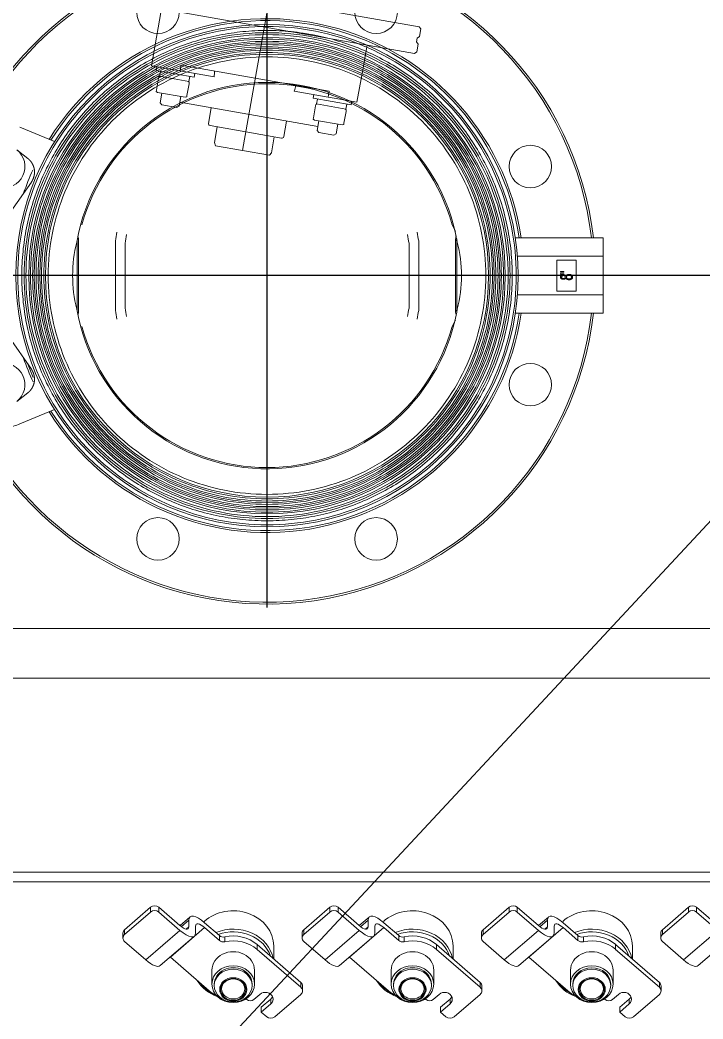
# Model space of a CAD drawing. Extents: x -681219 to -550379, y -242630 to -158199.
# Drawn here: x -589597 to -589243, y -222651 to -222134 of the extents above; entities that cross this region are included whole.
import ezdxf
from ezdxf.lldxf.tags import DXFTag

# ---------------------------------------------------------------- set-up
doc = ezdxf.new("R2010")
doc.units = 0
doc.header["$LTSCALE"] = 1000
doc.linetypes.add('DASHED', pattern=[0.75, 0.5, -0.25])
doc.layers.get('0').update_dxf_attribs({"linetype": 'CONTINUOUS'})
doc.layers.add('center', color=253, linetype='CENTER2')
doc.layers.add('famsun', color=7, linetype='CONTINUOUS', lineweight=0)
tags = doc.linetypes.add('CENTER2', pattern=[28.575, 19.05, -3.175, 3.175, -3.175]).pattern_tags.tags
tags[10:11] = [DXFTag(74, 4), DXFTag(75, 0), DXFTag(340, '0'), DXFTag(46, 0.0), DXFTag(50, 0.0), DXFTag(44, 0.0), DXFTag(45, 0.0)]
tags[8:9] = [DXFTag(74, 4), DXFTag(75, 0), DXFTag(340, '0'), DXFTag(46, 0.0), DXFTag(50, 0.0), DXFTag(44, 0.0), DXFTag(45, 0.0)]
tags[6:7] = [DXFTag(74, 4), DXFTag(75, 0), DXFTag(340, '0'), DXFTag(46, 0.0), DXFTag(50, 0.0), DXFTag(44, 0.0), DXFTag(45, 0.0)]
tags[4:5] = [DXFTag(74, 4), DXFTag(75, 0), DXFTag(340, '0'), DXFTag(46, 0.0), DXFTag(50, 0.0), DXFTag(44, 0.0), DXFTag(45, 0.0)]

# ---------------------------------------------------------------- blocks, each defined once
blk = doc.blocks.new('CYPZ04001A0001XY_A_CYPZ1000_V_1')
at = {"color": 0, "linetype": 'ByBlock', "lineweight": -2}
for p, q in [((196.94, 372.02), (210.38, 383.65)), ((214.62, 383.65), (217.45, 381.2)), ((289.72, 372.02), (303.16, 383.65)), ((307.4, 383.65), (310.23, 381.2)), ((382.5, 372.02), (395.93, 383.65)), ((400.18, 383.65), (403, 381.2)), ((217.45, 381.2), (212.5, 376.92)), ((217.45, 378.7), (212.5, 374.42)), ((217.45, 378.7), (217.45, 381.2)), ((310.23, 381.2), (305.28, 376.92)), ((310.23, 378.7), (305.28, 374.42)), ((310.23, 378.7), (310.23, 381.2)), ((403, 381.2), (398.05, 376.92)), ((403, 378.7), (398.05, 374.42)), ((403, 378.7), (403, 381.2)), ((212.5, 374.42), (212.5, 376.92)), ((218.16, 372.02), (221.27, 374.71)), ((224.94, 374.71), (224.96, 374.7)), ((305.28, 374.42), (305.28, 376.92)), ((310.93, 372.02), (314.04, 374.71)), ((317.72, 374.71), (317.74, 374.7)), ((398.05, 374.42), (398.05, 376.92)), ((403.71, 372.02), (406.82, 374.71)), ((410.5, 374.71), (410.52, 374.7)), ((196.06, 370.18), (196.06, 367.68)), ((219.57, 348.75), (196.94, 368.34)), ((196.94, 368.34), (196.94, 365.84)), ((222.14, 367.46), (222.14, 366.71)), ((241.75, 366.71), (241.75, 367.46)), ((244.32, 370.18), (264.47, 352.73)), ((288.84, 370.18), (288.84, 367.68)), ((312.35, 348.75), (289.72, 368.34)), ((289.72, 368.34), (289.72, 365.84)), ((314.92, 367.46), (314.92, 366.71)), ((334.52, 366.71), (334.52, 367.46)), ((337.1, 370.18), (357.25, 352.73)), ((381.62, 370.18), (381.62, 367.68)), ((405.13, 348.75), (382.5, 368.34)), ((382.5, 368.34), (382.5, 365.84)), ((407.7, 367.46), (407.7, 366.71)), ((427.3, 366.71), (427.3, 367.46)), ((429.87, 370.18), (450.03, 352.73)), ((219.57, 346.25), (196.94, 365.84)), ((220.94, 366.71), (220.94, 359.46)), ((242.94, 359.46), (242.94, 366.71)), ((312.35, 346.25), (289.72, 365.84)), ((313.72, 366.71), (313.72, 359.46)), ((335.72, 359.46), (335.72, 366.71)), ((405.13, 346.25), (382.5, 365.84)), ((406.5, 366.71), (406.5, 359.46)), ((428.5, 359.46), (428.5, 366.71)), ((176.89, 357.15), (159.22, 341.84)), ((269.67, 357.15), (251.99, 341.84)), ((362.45, 357.15), (344.77, 341.84)), ((455.23, 357.15), (437.55, 341.84)), ((184.42, 354.21), (166.74, 338.9)), ((195.38, 344.71), (184.42, 354.21)), ((210.94, 353.72), (210.94, 346.96)), ((264.47, 352.73), (246.79, 337.42)), ((277.2, 354.21), (259.52, 338.9)), ((288.16, 344.71), (277.2, 354.21)), ((303.72, 353.72), (303.72, 346.96)), ((357.25, 352.73), (339.57, 337.42)), ((369.98, 354.21), (352.3, 338.9)), ((380.94, 344.71), (369.98, 354.21)), ((396.5, 353.72), (396.5, 346.96)), ((450.03, 352.73), (432.35, 337.42)), ((462.75, 354.21), (445.08, 338.9)), ((473.71, 344.71), (462.75, 354.21)), ((219.57, 346.25), (219.57, 348.75)), ((312.35, 346.25), (312.35, 348.75)), ((405.13, 346.25), (405.13, 348.75)), ((196.26, 340.38), (196.26, 342.88)), ((236.23, 342.27), (236.23, 344.77)), ((246.79, 337.42), (239.09, 344.09)), ((239.09, 344.09), (239.09, 341.59)), ((246.79, 334.92), (239.09, 341.59)), ((289.04, 340.38), (289.04, 342.88)), ((329.01, 342.27), (329.01, 344.77)), ((339.57, 337.42), (331.87, 344.09)), ((331.87, 344.09), (331.87, 341.59)), ((339.57, 334.92), (331.87, 341.59)), ((381.82, 340.38), (381.82, 342.88)), ((421.79, 342.27), (421.79, 344.77)), ((432.35, 337.42), (424.65, 344.09)), ((424.65, 344.09), (424.65, 341.59)), ((432.35, 334.92), (424.65, 341.59)), ((474.59, 340.38), (474.59, 342.88)), ((166.74, 338.9), (177.7, 329.4)), ((166.74, 336.4), (177.7, 326.9)), ((181.95, 329.4), (195.38, 341.04)), ((181.95, 326.9), (195.38, 338.54)), ((195.38, 338.54), (195.38, 341.04)), ((251.39, 340.19), (251.39, 336.69)), ((254.32, 331.98), (259.47, 336.44)), ((254.93, 337.13), (256.24, 338.26)), ((254.93, 337.13), (254.93, 333.63)), ((254.93, 333.63), (258.8, 336.98)), ((259.52, 338.9), (270.48, 329.4)), ((259.52, 336.4), (270.48, 326.9)), ((274.72, 329.4), (288.16, 341.04)), ((274.72, 326.9), (288.16, 338.54)), ((288.16, 338.54), (288.16, 341.04)), ((344.17, 340.19), (344.17, 336.69)), ((347.1, 331.98), (352.25, 336.44)), ((347.7, 337.13), (349.02, 338.26)), ((347.7, 337.13), (347.7, 333.63)), ((347.7, 333.63), (351.58, 336.98)), ((352.3, 338.9), (363.26, 329.4)), ((352.3, 336.4), (363.26, 326.9)), ((367.5, 329.4), (380.94, 341.04)), ((367.5, 326.9), (380.94, 338.54)), ((380.94, 338.54), (380.94, 341.04)), ((436.95, 340.19), (436.95, 336.69)), ((439.88, 331.98), (445.03, 336.44)), ((440.48, 337.13), (441.79, 338.26)), ((440.48, 337.13), (440.48, 333.63)), ((440.48, 333.63), (444.35, 336.98)), ((445.08, 338.9), (456.04, 329.4)), ((445.08, 336.4), (456.04, 326.9)), ((460.28, 329.4), (473.71, 341.04)), ((460.28, 326.9), (473.71, 338.54)), ((473.71, 338.54), (473.71, 341.04)), ((177.7, 326.9), (177.7, 329.4)), ((181.95, 329.4), (181.95, 326.9)), ((270.48, 326.9), (270.48, 329.4)), ((274.72, 329.4), (274.72, 326.9)), ((363.26, 326.9), (363.26, 329.4)), ((367.5, 329.4), (367.5, 326.9)), ((456.04, 326.9), (456.04, 329.4)), ((460.28, 329.4), (460.28, 326.9)), ((-580.5, 313.78), (696.5, 313.78)), ((695.5, 308.78), (-570, 308.78)), ((695.5, 208.43), (-9.31, 208.43)), ((695.5, 182.62), (15.53, 182.62)), ((509.95, 69.36), (527.85, 76.77)), ((523.81, 60.67), (529.51, 65.12)), ((521.95, 48.44), (533.44, 31.9)), ((302.53, 23.01), (304.24, 26.35)), ((226, 19.5), (226, 10)), ((271.47, 19.5), (226, 19.5)), ((301.6, 17.82), (301.82, 17.95)), ((301.82, -19), (301.82, 19)), ((302.5, 18.35), (301.82, 17.95)), ((302.5, 18.37), (302.5, 18.35)), ((302.5, 18.35), (302.5, -18.35)), ((321.5, 17.94), (321.51, 17.98)), ((321.5, 17.94), (321.5, -17.94)), ((326.51, 16.8), (326.5, 16.76)), ((326.5, 16.76), (326.5, -16.76)), ((473.5, 16.76), (473.49, 16.8)), ((473.5, -16.76), (473.5, 16.76)), ((478.49, 17.98), (478.5, 17.94)), ((478.5, -17.94), (478.5, 17.94)), ((497.5, 18.35), (497.5, 18.37)), ((497.5, -18.35), (497.5, 18.35)), ((498.18, 18.26), (498.18, -17.94)), ((226, 10), (226, -10)), ((226, 10), (270.39, 10)), ((240, 8), (240, -8)), ((250, 8), (240, 8)), ((250, -8), (250, 8)), ((246.31, -0.73), (248.15, -0.67)), ((246.31, -1), (246.31, -0.73)), ((248.15, -1.06), (246.31, -1)), ((246.31, -1.81), (248.15, -1.75)), ((246.31, -2.07), (246.31, -1.81)), ((248.15, -2.13), (246.31, -2.07)), ((248.15, -0.67), (248.15, -1.06)), ((248.15, -1.75), (248.15, -2.13)), ((226, -10), (226, -19.5)), ((226, -10), (270.39, -10)), ((240, -8), (250, -8)), ((226, -19.5), (271.47, -19.5)), ((301.82, -17.95), (301.6, -17.82)), ((301.82, -17.95), (302.5, -18.35)), ((302.5, -18.35), (302.5, -18.37)), ((321.51, -17.98), (321.5, -17.94)), ((326.5, -16.76), (326.51, -16.8)), ((473.49, -16.8), (473.5, -16.76)), ((478.5, -17.94), (478.49, -17.98)), ((497.5, -18.37), (497.5, -18.35)), ((304.24, -26.35), (302.53, -23.01)), ((533.44, -31.9), (521.95, -48.44)), ((529.51, -65.12), (523.81, -60.67)), ((527.85, -76.77), (509.95, -69.36))]:
    blk.add_line(p, q, dxfattribs=at)
for centre, radius in [((343.55, 136.27), 11), ((456.45, 136.27), 11), ((400, 0), 130), ((400, 0), 123.31), ((400, 0), 120.43), ((400, 0), 117.55), ((400, 0), 114.67), ((263.73, 56.45), 11), ((263.73, -56.45), 11), ((343.55, -136.27), 11), ((456.45, -136.27), 11)]:
    blk.add_circle(centre, radius, dxfattribs=at)
for centre, radius, start, end in [((400, 0), 170, 23.063, 173.4133), ((400, 0), 169, 24.2567, 173.3742), ((400, 0), 133, 32.0213, 171.5691), ((400, 0), 132, 32.0941, 171.5048), ((400, 0), 100, 9.9775, 166.3644), ((400, 0), 99.32, 15.3825, 164.6175), ((536.27, 56.45), 11, 127.966, 0), ((400, 0), 132, 20.2824, 23.5628), ((400, 0), 133, 18.7008, 24.4478), ((400, 0), 100, 166.3644, 170.0225), ((271.92, 13.93), 30.9, 8.2487, 12.7402), ((285.33, 26.85), 37.24, 346.2284, 353.2722), ((288.84, 26.01), 38.77, 346.2664, 352.9291), ((511.38, 26.05), 39, 187.0908, 193.7137), ((515.22, 26.95), 37.8, 186.78, 193.7194), ((370.7, 0), 71.32, 165.9401, 194.0599), ((527.54, 14.04), 30.35, 168.403, 171.8117), ((429.3, 0), 71.32, 345.9401, 14.0599), ((400, 0), 170, 186.5867, 336.937), ((400, 0), 169, 186.6258, 335.7433), ((400, 0), 133, 188.4309, 327.9787), ((400, 0), 132, 188.4952, 327.9059), ((400, 0), 100, 189.9775, 350.0225), ((272.05, -13.96), 30.77, 347.4739, 351.7654), ((285.56, -26.8), 37.01, 6.7053, 13.7941), ((288.17, -26.13), 39.46, 7.1289, 13.6756), ((511.16, -26.01), 38.77, 166.2664, 172.9291), ((514.67, -26.85), 37.24, 166.2284, 173.2722), ((527.46, -14.06), 30.27, 188.18, 191.5973), ((400, 0), 99.32, 195.3825, 344.6175), ((400, 0), 133, 335.7293, 341.2992), ((536.27, -56.45), 11, 0, 232.034)]:
    blk.add_arc(centre, radius, start, end, dxfattribs=at)
for centre, major_axis, ratio, start_param, end_param in [((212.5, 381.82), (3, 0), 0.866025, 0.785398, 2.356194), ((305.28, 381.82), (3, 0), 0.866025, 0.785398, 2.356194), ((398.05, 381.82), (3, 0), 0.866025, 0.785398, 2.356194), ((215.33, 374.47), (4, 0), 0.866025, 2.356194, 5.497787), ((215.33, 371.97), (4, 0), 0.866025, 2.356194, 2.77242), ((223.11, 373.12), (2.6, 0), 0.866025, 0.785398, 2.356194), ((226.8, 376.29), (2.6, 0), 0.866025, 3.926991, 4.152935), ((231.94, 356.46), (21, 0), 0.866025, 0.46776, 1.182452), ((231.94, 359.46), (-17.5, 0), 0.866025, 3.926991, 4.199701), ((308.11, 374.47), (4, 0), 0.866025, 2.356194, 5.497787), ((308.11, 371.97), (4, 0), 0.866025, 2.356194, 2.77242), ((315.88, 373.12), (2.6, 0), 0.866025, 0.785398, 2.356194), ((319.58, 376.29), (2.6, 0), 0.866025, 3.926991, 4.152935), ((324.72, 356.46), (21, 0), 0.866025, 0.46776, 1.182452), ((324.72, 359.46), (-17.5, 0), 0.866025, 3.926991, 4.199701), ((400.88, 374.47), (4, 0), 0.866025, 2.356194, 5.497787), ((400.88, 371.97), (4, 0), 0.866025, 2.356194, 2.77242), ((408.66, 373.12), (2.6, 0), 0.866025, 0.785398, 2.356194), ((412.35, 376.29), (2.6, 0), 0.866025, 3.926991, 4.152935), ((417.5, 356.46), (21, 0), 0.866025, 0.46776, 1.182452), ((417.5, 359.46), (-17.5, 0), 0.866025, 3.926991, 4.199701), ((199.06, 370.18), (3, 0), 0.866025, 2.356194, 3.926991), ((199.06, 367.68), (3, 0), 0.866025, 3.141593, 3.926991), ((231.94, 356.96), (20, 0), 0.866025, 0.5708, 1.084495), ((291.84, 370.18), (3, 0), 0.866025, 2.356194, 3.926991), ((291.84, 367.68), (3, 0), 0.866025, 3.141593, 3.926991), ((324.72, 356.96), (20, 0), 0.866025, 0.5708, 1.084495), ((384.62, 370.18), (3, 0), 0.866025, 2.356194, 3.926991), ((384.62, 367.68), (3, 0), 0.866025, 3.141593, 3.926991), ((417.5, 356.96), (20, 0), 0.866025, 0.5708, 1.084495), ((231.94, 366.71), (9.8, 0), 0.866025, 3.141593, 6.283185), ((324.72, 366.71), (-9.8, 0), 0.866025, 0, 3.141593), ((417.5, 366.71), (-9.8, 0), 0.866025, 0, 3.141593), ((184.42, 348.46), (7.53, -8.69), 0.353553, 1.958393, 3.141593), ((231.94, 359.46), (-11, 0), 0.866025, 0, 3.141593), ((277.2, 348.46), (7.53, -8.69), 0.353553, 1.958393, 3.141593), ((324.72, 359.46), (-11, 0), 0.866025, 0, 3.141593), ((369.98, 348.46), (7.53, -8.69), 0.353553, 1.958393, 3.141593), ((417.5, 359.46), (-11, 0), 0.866025, 0, 3.141593), ((462.75, 348.46), (7.53, -8.69), 0.353553, 1.958393, 3.141593), ((231.94, 356.46), (21, 0), 0.866025, 3.307016, 5.153312), ((231.94, 356.96), (20, 0), 0.866025, 3.42163, 5.11339), ((324.72, 356.46), (21, 0), 0.866025, 3.307016, 5.153312), ((324.72, 356.96), (20, 0), 0.866025, 3.42163, 5.11339), ((417.5, 356.46), (21, 0), 0.866025, 3.307016, 5.153312), ((417.5, 356.96), (20, 0), 0.866025, 3.42163, 5.11339), ((231.94, 346.96), (-21, 0), 0.866025, 0, 2.368959), ((231.94, 359.46), (17.5, 0), 0.866025, 3.926991, 4.960048), ((324.72, 346.96), (21, 0), 0.866025, 3.141593, 5.510552), ((324.72, 359.46), (17.5, 0), 0.866025, 3.926991, 4.960048), ((417.5, 346.96), (21, 0), 0.866025, 3.141593, 5.510552), ((417.5, 359.46), (17.5, 0), 0.866025, 3.926991, 4.960048), ((193.26, 342.88), (-3, 0), 0.866025, 2.356194, 3.926991), ((231.94, 356.96), (17.5, 0), 0.866025, 3.926991, 4.960048), ((236.97, 342.25), (-3, 0), 0.866025, 3.926991, 4.960048), ((236.97, 339.75), (3, 0), 0.866025, 0.785398, 1.818456), ((259.52, 333.15), (7.53, -8.69), 0.353553, 1.958393, 3.529189), ((286.04, 342.88), (-3, 0), 0.866025, 2.356194, 3.926991), ((324.72, 356.96), (17.5, 0), 0.866025, 3.926991, 4.960048), ((329.75, 342.25), (-3, 0), 0.866025, 3.926991, 4.960048), ((329.75, 339.75), (3, 0), 0.866025, 0.785398, 1.818456), ((352.3, 333.15), (7.53, -8.69), 0.353553, 1.958393, 3.529189), ((378.82, 342.88), (-3, 0), 0.866025, 2.356194, 3.926991), ((417.5, 356.96), (17.5, 0), 0.866025, 3.926991, 4.960048), ((422.53, 342.25), (-3, 0), 0.866025, 3.926991, 4.960048), ((422.53, 339.75), (3, 0), 0.866025, 0.785398, 1.818456), ((445.08, 333.15), (7.53, -8.69), 0.353553, 1.958393, 3.529189), ((471.59, 342.88), (-3, 0), 0.866025, 2.356194, 3.926991), ((193.26, 340.38), (-3, 0), 0.866025, 2.356194, 3.141593), ((246.79, 340.67), (-4.26, 4.91), 0.353553, 1.958393, 3.529189), ((259.52, 333.15), (4.26, -4.91), 0.353553, 1.958393, 3.529189), ((286.04, 340.38), (-3, 0), 0.866025, 2.356194, 3.141593), ((339.57, 340.67), (-4.26, 4.91), 0.353553, 1.958393, 3.529189), ((352.3, 333.15), (4.26, -4.91), 0.353553, 1.958393, 3.529189), ((378.82, 340.38), (-3, 0), 0.866025, 2.356194, 3.141593), ((432.35, 340.67), (-4.26, 4.91), 0.353553, 1.958393, 3.529189), ((445.08, 333.15), (4.26, -4.91), 0.353553, 1.958393, 3.529189), ((471.59, 340.38), (-3, 0), 0.866025, 2.356194, 3.141593), ((246.79, 340.67), (-7.53, 8.69), 0.353553, 1.958393, 3.529189), ((339.57, 340.67), (-7.53, 8.69), 0.353553, 1.958393, 3.529189), ((432.35, 340.67), (-7.53, 8.69), 0.353553, 1.958393, 3.529189), ((179.83, 331.24), (-3, 0), 0.866025, 0.785398, 2.356194), ((179.83, 328.74), (3, 0), 0.866025, 3.926991, 5.497787), ((272.6, 331.24), (-3, 0), 0.866025, 0.785398, 2.356194), ((272.6, 328.74), (3, 0), 0.866025, 3.926991, 5.497787), ((365.38, 331.24), (-3, 0), 0.866025, 0.785398, 2.356194), ((365.38, 328.74), (3, 0), 0.866025, 3.926991, 5.497787), ((458.16, 331.24), (-3, 0), 0.866025, 0.785398, 2.356194), ((458.16, 328.74), (3, 0), 0.866025, 3.926991, 5.497787)]:
    blk.add_ellipse(centre, major_axis=major_axis, ratio=ratio, start_param=start_param, end_param=end_param, dxfattribs=at)
for centre, major_axis in [((231.94, 366.71), (11, 0)), ((231.94, 367.46), (9.8, 0)), ((231.94, 369.46), (-7, 0)), ((231.94, 369.46), (-6.5, 0)), ((231.94, 369.21), (-6, 0)), ((324.72, 366.71), (11, 0)), ((324.72, 367.46), (-9.8, 0)), ((324.72, 369.46), (7, 0)), ((324.72, 369.46), (6.5, 0)), ((324.72, 369.21), (6, 0)), ((417.5, 366.71), (11, 0)), ((417.5, 367.46), (-9.8, 0)), ((417.5, 369.46), (7, 0)), ((417.5, 369.46), (6.5, 0)), ((417.5, 369.21), (6, 0))]:
    blk.add_ellipse(centre, major_axis=major_axis, ratio=0.866025, dxfattribs=at)
for points, degree, knots in [([(271, 0), (271, 16.89), (274.36, 33.77), (287.28, 64.97), (296.84, 79.28), (320.72, 103.16), (335.03, 112.72), (366.23, 125.64), (383.11, 129), (416.89, 129), (433.77, 125.64), (464.97, 112.72), (479.28, 103.16), (503.16, 79.28), (512.72, 64.97), (525.64, 33.77), (529, 16.89), (529, -16.89), (525.64, -33.77), (512.72, -64.97), (503.16, -79.28), (479.28, -103.16), (464.97, -112.72), (433.77, -125.64), (416.89, -129), (383.11, -129), (366.23, -125.64), (335.03, -112.72), (320.72, -103.16), (296.84, -79.28), (287.28, -64.97), (274.36, -33.77), (271, -16.89), (271, 0)], 3, [0, 0, 0, 0, 0.0625, 0.0625, 0.125, 0.125, 0.1875, 0.1875, 0.25, 0.25, 0.3125, 0.3125, 0.375, 0.375, 0.4375, 0.4375, 0.5, 0.5, 0.5625, 0.5625, 0.625, 0.625, 0.6875, 0.6875, 0.75, 0.75, 0.8125, 0.8125, 0.875, 0.875, 0.9375, 0.9375, 1, 1, 1, 1]), ([(274.25, 0), (274.25, 16.46), (277.52, 32.91), (290.12, 63.33), (299.44, 77.28), (322.72, 100.56), (336.67, 109.88), (367.09, 122.48), (383.54, 125.75), (416.46, 125.75), (432.91, 122.48), (463.33, 109.88), (477.28, 100.56), (500.56, 77.28), (509.88, 63.33), (522.48, 32.91), (525.75, 16.46), (525.75, -16.46), (522.48, -32.91), (509.88, -63.33), (500.56, -77.28), (477.28, -100.56), (463.33, -109.88), (432.91, -122.48), (416.46, -125.75), (383.54, -125.75), (367.09, -122.48), (336.67, -109.88), (322.72, -100.56), (299.44, -77.28), (290.12, -63.33), (277.52, -32.91), (274.25, -16.46), (274.25, 0)], 3, [0, 0, 0, 0, 0.0625, 0.0625, 0.125, 0.125, 0.1875, 0.1875, 0.25, 0.25, 0.3125, 0.3125, 0.375, 0.375, 0.4375, 0.4375, 0.5, 0.5, 0.5625, 0.5625, 0.625, 0.625, 0.6875, 0.6875, 0.75, 0.75, 0.8125, 0.8125, 0.875, 0.875, 0.9375, 0.9375, 1, 1, 1, 1]), ([(400, 124.75), (383.67, 124.75), (367.35, 121.5), (337.17, 109), (323.34, 99.76), (300.24, 76.66), (291, 62.83), (278.5, 32.65), (275.25, 16.33), (275.25, -16.33), (278.5, -32.65), (291, -62.83), (300.24, -76.66), (323.34, -99.76), (337.17, -109), (367.35, -121.5), (383.67, -124.75), (416.33, -124.75), (432.65, -121.5), (462.83, -109), (476.66, -99.76), (499.76, -76.66), (509, -62.83), (521.5, -32.65), (524.75, -16.33), (524.75, 16.33), (521.5, 32.65), (509, 62.83), (499.76, 76.66), (476.66, 99.76), (462.83, 109), (432.65, 121.5), (416.33, 124.75), (400, 124.75)], 3, [0, 0, 0, 0, 0.0625, 0.0625, 0.125, 0.125, 0.1875, 0.1875, 0.25, 0.25, 0.3125, 0.3125, 0.375, 0.375, 0.4375, 0.4375, 0.5, 0.5, 0.5625, 0.5625, 0.625, 0.625, 0.6875, 0.6875, 0.75, 0.75, 0.8125, 0.8125, 0.875, 0.875, 0.9375, 0.9375, 1, 1, 1, 1]), ([(400, -122.44), (383.97, -122.44), (367.95, -119.26), (338.33, -106.99), (324.75, -97.91), (302.09, -75.25), (293.01, -61.67), (280.74, -32.05), (277.56, -16.03), (277.56, 16.03), (280.74, 32.05), (293.01, 61.67), (302.09, 75.25), (324.75, 97.91), (338.33, 106.99), (367.95, 119.26), (383.97, 122.44), (416.03, 122.44), (432.05, 119.26), (461.67, 106.99), (475.25, 97.91), (497.91, 75.25), (506.99, 61.67), (519.26, 32.05), (522.44, 16.03), (522.44, -16.03), (519.26, -32.05), (506.99, -61.67), (497.91, -75.25), (475.25, -97.91), (461.67, -106.99), (432.05, -119.26), (416.03, -122.44), (400, -122.44)], 3, [0, 0, 0, 0, 0.0625, 0.0625, 0.125, 0.125, 0.1875, 0.1875, 0.25, 0.25, 0.3125, 0.3125, 0.375, 0.375, 0.4375, 0.4375, 0.5, 0.5, 0.5625, 0.5625, 0.625, 0.625, 0.6875, 0.6875, 0.75, 0.75, 0.8125, 0.8125, 0.875, 0.875, 0.9375, 0.9375, 1, 1, 1, 1]), ([(400, 121.29), (384.12, 121.29), (368.25, 118.14), (338.91, 105.99), (325.46, 96.99), (303.01, 74.54), (294.01, 61.09), (281.86, 31.75), (278.71, 15.88), (278.71, -15.88), (281.86, -31.75), (294.01, -61.09), (303.01, -74.54), (325.46, -96.99), (338.91, -105.99), (368.25, -118.14), (384.12, -121.29), (415.88, -121.29), (431.75, -118.14), (461.09, -105.99), (474.54, -96.99), (496.99, -74.54), (505.99, -61.09), (518.14, -31.75), (521.29, -15.88), (521.29, 15.88), (518.14, 31.75), (505.99, 61.09), (496.99, 74.54), (474.54, 96.99), (461.09, 105.99), (431.75, 118.14), (415.88, 121.29), (400, 121.29)], 3, [0, 0, 0, 0, 0.0625, 0.0625, 0.125, 0.125, 0.1875, 0.1875, 0.25, 0.25, 0.3125, 0.3125, 0.375, 0.375, 0.4375, 0.4375, 0.5, 0.5, 0.5625, 0.5625, 0.625, 0.625, 0.6875, 0.6875, 0.75, 0.75, 0.8125, 0.8125, 0.875, 0.875, 0.9375, 0.9375, 1, 1, 1, 1]), ([(400, -119.56), (384.35, -119.56), (368.7, -116.45), (339.79, -104.47), (326.52, -95.61), (304.39, -73.48), (295.53, -60.21), (283.55, -31.3), (280.44, -15.65), (280.44, 15.65), (283.55, 31.3), (295.53, 60.21), (304.39, 73.48), (326.52, 95.61), (339.79, 104.47), (368.7, 116.45), (384.35, 119.56), (415.65, 119.56), (431.3, 116.45), (460.21, 104.47), (473.48, 95.61), (495.61, 73.48), (504.47, 60.21), (516.45, 31.3), (519.56, 15.65), (519.56, -15.65), (516.45, -31.3), (504.47, -60.21), (495.61, -73.48), (473.48, -95.61), (460.21, -104.47), (431.3, -116.45), (415.65, -119.56), (400, -119.56)], 3, [0, 0, 0, 0, 0.0625, 0.0625, 0.125, 0.125, 0.1875, 0.1875, 0.25, 0.25, 0.3125, 0.3125, 0.375, 0.375, 0.4375, 0.4375, 0.5, 0.5, 0.5625, 0.5625, 0.625, 0.625, 0.6875, 0.6875, 0.75, 0.75, 0.8125, 0.8125, 0.875, 0.875, 0.9375, 0.9375, 1, 1, 1, 1]), ([(400, 118.41), (384.5, 118.41), (369.01, 115.33), (340.36, 103.47), (327.23, 94.69), (305.31, 72.77), (296.53, 59.64), (284.67, 30.99), (281.59, 15.5), (281.59, -15.5), (284.67, -30.99), (296.53, -59.64), (305.31, -72.77), (327.23, -94.69), (340.36, -103.47), (369.01, -115.33), (384.5, -118.41), (415.5, -118.41), (430.99, -115.33), (459.64, -103.47), (472.77, -94.69), (494.69, -72.77), (503.47, -59.64), (515.33, -30.99), (518.41, -15.5), (518.41, 15.5), (515.33, 30.99), (503.47, 59.64), (494.69, 72.77), (472.77, 94.69), (459.64, 103.47), (430.99, 115.33), (415.5, 118.41), (400, 118.41)], 3, [0, 0, 0, 0, 0.0625, 0.0625, 0.125, 0.125, 0.1875, 0.1875, 0.25, 0.25, 0.3125, 0.3125, 0.375, 0.375, 0.4375, 0.4375, 0.5, 0.5, 0.5625, 0.5625, 0.625, 0.625, 0.6875, 0.6875, 0.75, 0.75, 0.8125, 0.8125, 0.875, 0.875, 0.9375, 0.9375, 1, 1, 1, 1]), ([(400, -116.68), (384.73, -116.68), (369.46, -113.65), (341.24, -101.96), (328.29, -93.31), (306.69, -71.71), (298.04, -58.76), (286.35, -30.54), (283.32, -15.27), (283.32, 15.27), (286.35, 30.54), (298.04, 58.76), (306.69, 71.71), (328.29, 93.31), (341.24, 101.96), (369.46, 113.65), (384.73, 116.68), (415.27, 116.68), (430.54, 113.65), (458.76, 101.96), (471.71, 93.31), (493.31, 71.71), (501.96, 58.76), (513.65, 30.54), (516.68, 15.27), (516.68, -15.27), (513.65, -30.54), (501.96, -58.76), (493.31, -71.71), (471.71, -93.31), (458.76, -101.96), (430.54, -113.65), (415.27, -116.68), (400, -116.68)], 3, [0, 0, 0, 0, 0.0625, 0.0625, 0.125, 0.125, 0.1875, 0.1875, 0.25, 0.25, 0.3125, 0.3125, 0.375, 0.375, 0.4375, 0.4375, 0.5, 0.5, 0.5625, 0.5625, 0.625, 0.625, 0.6875, 0.6875, 0.75, 0.75, 0.8125, 0.8125, 0.875, 0.875, 0.9375, 0.9375, 1, 1, 1, 1]), ([(400, 115.53), (384.88, 115.53), (369.76, 112.53), (341.81, 100.95), (329, 92.39), (307.61, 71), (299.05, 58.19), (287.47, 30.24), (284.47, 15.12), (284.47, -15.12), (287.47, -30.24), (299.05, -58.19), (307.61, -71), (329, -92.39), (341.81, -100.95), (369.76, -112.53), (384.88, -115.53), (415.12, -115.53), (430.24, -112.53), (458.19, -100.95), (471, -92.39), (492.39, -71), (500.95, -58.19), (512.53, -30.24), (515.53, -15.12), (515.53, 15.12), (512.53, 30.24), (500.95, 58.19), (492.39, 71), (471, 92.39), (458.19, 100.95), (430.24, 112.53), (415.12, 115.53), (400, 115.53)], 3, [0, 0, 0, 0, 0.0625, 0.0625, 0.125, 0.125, 0.1875, 0.1875, 0.25, 0.25, 0.3125, 0.3125, 0.375, 0.375, 0.4375, 0.4375, 0.5, 0.5, 0.5625, 0.5625, 0.625, 0.625, 0.6875, 0.6875, 0.75, 0.75, 0.8125, 0.8125, 0.875, 0.875, 0.9375, 0.9375, 1, 1, 1, 1]), ([(513.23, 0), (513.23, -14.82), (510.28, -29.64), (498.94, -57.02), (490.54, -69.58), (469.58, -90.54), (457.02, -98.94), (429.64, -110.28), (414.82, -113.23), (385.18, -113.23), (370.36, -110.28), (342.98, -98.94), (330.42, -90.54), (309.46, -69.58), (301.06, -57.02), (289.72, -29.64), (286.77, -14.82), (286.77, 14.82), (289.72, 29.64), (301.06, 57.02), (309.46, 69.58), (330.42, 90.54), (342.98, 98.94), (370.36, 110.28), (385.18, 113.23), (414.82, 113.23), (429.64, 110.28), (457.02, 98.94), (469.58, 90.54), (490.54, 69.58), (498.94, 57.02), (510.28, 29.64), (513.23, 14.82), (513.23, 0)], 3, [0, 0, 0, 0, 0.0625, 0.0625, 0.125, 0.125, 0.1875, 0.1875, 0.25, 0.25, 0.3125, 0.3125, 0.375, 0.375, 0.4375, 0.4375, 0.5, 0.5, 0.5625, 0.5625, 0.625, 0.625, 0.6875, 0.6875, 0.75, 0.75, 0.8125, 0.8125, 0.875, 0.875, 0.9375, 0.9375, 1, 1, 1, 1]), ([(527.85, 76.77), (530.01, 77.67), (532.31, 78.21), (536.98, 78.56), (539.33, 78.36), (543.87, 77.23), (546.04, 76.29), (549.99, 73.8), (551.77, 72.23), (553.26, 70.43)], 3, [0, 0, 0, 0, 0.25, 0.25, 0.5, 0.5, 0.75, 0.75, 1, 1, 1, 1]), ([(521.95, 48.44), (521.46, 49.14), (521.12, 49.93), (520.77, 50.71), (520.58, 51.54), (520.38, 52.37), (520.35, 53.23), (520.32, 54.08), (520.44, 54.93), (520.57, 55.77), (520.86, 56.58), (521.14, 57.38), (521.57, 58.12), (522.01, 58.86), (522.57, 59.5), (523.13, 60.14), (523.81, 60.67)], 2, [0, 0, 0, 0.125, 0.125, 0.25, 0.25, 0.375, 0.375, 0.5, 0.5, 0.625, 0.625, 0.75, 0.75, 0.875, 0.875, 1, 1, 1]), ([(241.85, 0.76), (241.85, 0.81), (241.85, 0.92), (241.88, 1.07), (241.92, 1.22), (241.99, 1.35), (242.07, 1.48), (242.17, 1.59), (242.29, 1.7), (242.42, 1.79), (242.57, 1.87), (242.72, 1.94), (242.87, 2), (243.03, 2.05), (243.19, 2.09), (243.36, 2.12), (243.53, 2.13), (243.64, 2.13), (243.7, 2.13)], 3, [0, 0, 0, 0, 0.064017, 0.124602, 0.183319, 0.240499, 0.298073, 0.356569, 0.417041, 0.480828, 0.545982, 0.610461, 0.674564, 0.738596, 0.802862, 0.867664, 0.933252, 1, 1, 1, 1]), ([(242.5, -0.33), (242.45, -0.29), (242.35, -0.23), (242.22, -0.12), (242.1, 0), (242.01, 0.13), (241.94, 0.27), (241.88, 0.42), (241.85, 0.59), (241.85, 0.7), (241.85, 0.76)], 3, [0, 0, 0, 0, 0.137558, 0.267681, 0.391434, 0.511033, 0.629595, 0.74879, 0.871702, 1, 1, 1, 1]), ([(242.46, 0.75), (242.46, 0.82), (242.47, 0.86), (242.47, 0.92), (242.48, 0.97), (242.51, 1.08), (242.56, 1.18), (242.65, 1.36), (242.85, 1.5), (243.01, 1.62), (243.25, 1.69), (243.35, 1.72), (243.46, 1.74), (243.54, 1.75), (243.68, 1.75)], 2, [0, 0, 0, 0.0625, 0.0625, 0.125, 0.125, 0.25, 0.25, 0.5, 0.5, 0.75, 0.75, 0.875, 0.875, 1, 1, 1]), ([(243.74, -0.25), (243.59, -0.25), (243.51, -0.24), (243.4, -0.22), (243.29, -0.19), (243.07, -0.13), (242.88, 0), (242.67, 0.14), (242.57, 0.32), (242.51, 0.42), (242.49, 0.53), (242.47, 0.58), (242.47, 0.64), (242.46, 0.68), (242.46, 0.75)], 2, [0, 0, 0, 0.125, 0.125, 0.25, 0.25, 0.5, 0.5, 0.75, 0.75, 0.875, 0.875, 0.9375, 0.9375, 1, 1, 1]), ([(243.68, 1.75), (243.82, 1.75), (243.91, 1.74), (244.03, 1.72), (244.14, 1.69), (244.25, 1.66), (244.35, 1.61), (244.45, 1.56), (244.55, 1.49), (244.76, 1.35), (244.88, 1.17), (244.94, 1.07), (244.97, 0.96), (244.99, 0.9), (244.99, 0.84), (245, 0.81), (245, 0.73)], 2, [0, 0, 0, 0.125, 0.125, 0.25, 0.25, 0.375, 0.375, 0.5, 0.5, 0.75, 0.75, 0.875, 0.875, 0.9375, 0.9375, 1, 1, 1]), ([(243.7, 2.13), (243.78, 2.13), (243.94, 2.13), (244.18, 2.09), (244.41, 2.02), (244.62, 1.94), (244.82, 1.82), (245.01, 1.68), (245.18, 1.5), (245.29, 1.37), (245.34, 1.3)], 3, [0, 0, 0, 0, 0.129947, 0.254343, 0.374981, 0.493848, 0.613516, 0.736514, 0.865075, 1, 1, 1, 1]), ([(245, 0.73), (245, 0.66), (244.99, 0.62), (244.99, 0.57), (244.97, 0.51), (244.94, 0.41), (244.88, 0.31), (244.78, 0.15), (244.57, 0), (244.38, -0.13), (244.17, -0.19), (244.06, -0.22), (243.96, -0.24), (243.87, -0.25), (243.74, -0.25)], 2, [0, 0, 0, 0.0625, 0.0625, 0.125, 0.125, 0.25, 0.25, 0.5, 0.5, 0.75, 0.75, 0.875, 0.875, 1, 1, 1]), ([(245.34, 0.18), (245.29, 0.11), (245.19, -0.01), (245.02, -0.18), (244.84, -0.32), (244.64, -0.44), (244.44, -0.53), (244.22, -0.59), (243.99, -0.63), (243.83, -0.63), (243.75, -0.63)], 3, [0, 0, 0, 0, 0.134209, 0.261843, 0.384984, 0.504053, 0.622725, 0.743504, 0.868981, 1, 1, 1, 1]), ([(245.34, 1.3), (245.38, 1.35), (245.46, 1.45), (245.59, 1.57), (245.74, 1.67), (245.9, 1.76), (246.07, 1.82), (246.25, 1.87), (246.43, 1.9), (246.55, 1.9), (246.61, 1.9)], 3, [0, 0, 0, 0, 0.12623, 0.250387, 0.37265, 0.496436, 0.621086, 0.745549, 0.871348, 1, 1, 1, 1]), ([(246.6, -0.4), (246.53, -0.4), (246.41, -0.4), (246.22, -0.37), (246.05, -0.32), (245.88, -0.26), (245.73, -0.18), (245.59, -0.08), (245.46, 0.04), (245.38, 0.13), (245.34, 0.18)], 3, [0, 0, 0, 0, 0.135726, 0.265072, 0.389911, 0.511272, 0.631082, 0.750439, 0.873655, 1, 1, 1, 1]), ([(245.62, 0.74), (245.62, 0.8), (245.62, 0.82), (245.63, 0.87), (245.64, 0.91), (245.66, 0.99), (245.71, 1.07), (245.8, 1.2), (245.96, 1.31), (246.1, 1.41), (246.26, 1.47), (246.35, 1.49), (246.43, 1.51), (246.49, 1.51), (246.61, 1.52)], 2, [0, 0, 0, 0.0625, 0.0625, 0.125, 0.125, 0.25, 0.25, 0.5, 0.5, 0.75, 0.75, 0.875, 0.875, 1, 1, 1]), ([(246.62, -0.02), (246.5, -0.02), (246.42, 0), (246.32, 0.01), (246.23, 0.05), (246.08, 0.09), (245.96, 0.17), (245.81, 0.27), (245.72, 0.41), (245.67, 0.48), (245.64, 0.57), (245.63, 0.61), (245.62, 0.65), (245.62, 0.68), (245.62, 0.74)], 2, [0, 0, 0, 0.142857, 0.142857, 0.285714, 0.285714, 0.5, 0.5, 0.75, 0.75, 0.875, 0.875, 0.9375, 0.9375, 1, 1, 1]), ([(248.15, 0.73), (248.15, 0.68), (248.15, 0.58), (248.11, 0.43), (248.04, 0.29), (247.94, 0.15), (247.83, 0.03), (247.69, -0.08), (247.53, -0.18), (247.36, -0.26), (247.18, -0.32), (246.99, -0.37), (246.79, -0.4), (246.66, -0.4), (246.6, -0.4)], 3, [0, 0, 0, 0, 0.071544, 0.143034, 0.215897, 0.292779, 0.372839, 0.455264, 0.540647, 0.630727, 0.722505, 0.814561, 0.906557, 1, 1, 1, 1]), ([(246.61, 1.9), (246.68, 1.9), (246.81, 1.9), (247, 1.87), (247.18, 1.82), (247.37, 1.75), (247.54, 1.67), (247.69, 1.57), (247.83, 1.45), (247.95, 1.33), (248.04, 1.19), (248.1, 1.04), (248.15, 0.89), (248.15, 0.78), (248.15, 0.73)], 3, [0, 0, 0, 0, 0.089534, 0.178857, 0.269429, 0.361058, 0.451857, 0.537654, 0.62025, 0.701097, 0.779399, 0.853919, 0.926627, 1, 1, 1, 1]), ([(246.61, 1.52), (246.72, 1.52), (246.77, 1.51), (246.86, 1.5), (246.94, 1.47), (247.1, 1.42), (247.24, 1.32), (247.38, 1.22), (247.46, 1.07), (247.5, 1), (247.52, 0.92), (247.53, 0.86), (247.54, 0.75)], 2, [0, 0, 0, 0.125, 0.125, 0.25, 0.25, 0.5, 0.5, 0.75, 0.75, 0.875, 0.875, 1, 1, 1]), ([(247.54, 0.75), (247.53, 0.65), (247.52, 0.58), (247.51, 0.5), (247.47, 0.43), (247.4, 0.28), (247.25, 0.18), (247.11, 0.08), (246.95, 0.03), (246.87, 0), (246.78, -0.01), (246.73, -0.01), (246.62, -0.02)], 2, [0, 0, 0, 0.125, 0.125, 0.25, 0.25, 0.5, 0.5, 0.75, 0.75, 0.875, 0.875, 1, 1, 1]), ([(243.75, -0.63), (243.69, -0.63), (243.58, -0.63), (243.41, -0.62), (243.24, -0.59), (243.09, -0.56), (242.93, -0.52), (242.78, -0.46), (242.64, -0.4), (242.55, -0.35), (242.5, -0.33)], 3, [0, 0, 0, 0, 0.133672, 0.264056, 0.39161, 0.515913, 0.639295, 0.759956, 0.880461, 1, 1, 1, 1]), ([(523.81, -60.67), (523.13, -60.14), (522.57, -59.5), (522.01, -58.86), (521.57, -58.12), (521.14, -57.38), (520.86, -56.58), (520.57, -55.77), (520.44, -54.93), (520.32, -54.08), (520.35, -53.23), (520.38, -52.37), (520.58, -51.54), (520.77, -50.71), (521.12, -49.93), (521.46, -49.14), (521.95, -48.44)], 2, [0, 0, 0, 0.125, 0.125, 0.25, 0.25, 0.375, 0.375, 0.5, 0.5, 0.625, 0.625, 0.75, 0.75, 0.875, 0.875, 1, 1, 1])]:
    blk.add_open_spline(points, degree=degree, knots=knots, dxfattribs=at)
blk.add_open_spline([(526.9, 0), (526.9, -4.15), (526.49, -12.46), (524.66, -24.8), (521.63, -36.9), (517.43, -48.64), (512.1, -59.92), (505.68, -70.62), (498.25, -80.63), (489.88, -89.88), (480.63, -98.25), (470.62, -105.68), (459.92, -112.1), (448.64, -117.43), (436.9, -121.63), (424.8, -124.66), (412.46, -126.49), (400, -127.1), (387.54, -126.49), (375.2, -124.66), (363.1, -121.63), (351.36, -117.43), (340.08, -112.1), (329.38, -105.68), (319.37, -98.25), (310.12, -89.88), (301.75, -80.63), (294.32, -70.62), (287.9, -59.92), (282.57, -48.64), (278.37, -36.9), (275.34, -24.8), (273.51, -12.46), (272.9, 0), (273.51, 12.46), (275.34, 24.8), (278.37, 36.9), (282.57, 48.64), (287.9, 59.92), (294.32, 70.62), (301.75, 80.63), (310.12, 89.88), (319.37, 98.25), (329.38, 105.68), (340.08, 112.1), (351.36, 117.43), (363.1, 121.63), (375.2, 124.66), (387.54, 126.49), (400, 127.1), (412.46, 126.49), (424.8, 124.66), (436.9, 121.63), (448.64, 117.43), (459.92, 112.1), (470.62, 105.68), (480.63, 98.25), (489.88, 89.88), (498.25, 80.63), (505.68, 70.62), (512.1, 59.92), (517.43, 48.64), (521.63, 36.9), (524.66, 24.8), (526.49, 12.46), (526.9, 4.15), (526.9, 0)], degree=3, dxfattribs=at)
at = {"layer": 'center', "ltscale": 17.201947}
for p, q in [((400, 171.75), (400, -171.75)), ((-1196.55, 0), (212.49, 0)), ((212.66, 0), (1232.18, 0))]:
    blk.add_line(p, q, dxfattribs=at)
blk = doc.blocks.new('*U121')
at = {"color": 0, "linetype": 'ByBlock', "lineweight": -2}
for p, q in [((-1954, -79), (-1954, 79)), ((-1940, 79), (-1940, -79)), ((-1984, 42), (-1984, 54)), ((-1984, 54), (-1969, 54)), ((-1969, 54), (-1964, 54)), ((-1964, 54), (-1956, 54)), ((-1996.6, 49.25), (-1997, 48.55)), ((-1997, 33.95), (-1997, 48.55)), ((-1996.6, 49.25), (-1995.88, 49.25)), ((-1989.72, 49.25), (-1995.88, 49.25)), ((-1989.72, 49.25), (-1989, 49.25)), ((-1988.6, 48.55), (-1989, 49.25)), ((-1988.6, 33.55), (-1988.6, 48.95)), ((-1986, 48.95), (-1988.6, 48.95)), ((-1986, 31.25), (-1986, 51.25)), ((-1984, 51.25), (-1986, 51.25)), ((-2002, 46.25), (-2003, 45.25)), ((-2003, 37.25), (-2003, 45.25)), ((-1997, 46.25), (-2002, 46.25)), ((-1984, 42), (-1984, 38.89)), ((-2003, 37.25), (-2002, 36.25)), ((-2002, 36.25), (-1997, 36.25)), ((-2000, -36.25), (-2000, 36.25)), ((-1984, 38.89), (-1981, 38.89)), ((-1984, 38.89), (-1984, 21.04)), ((-1981, -38.89), (-1981, 38.89)), ((-1997, 33.95), (-1996.6, 33.25)), ((-1995.88, 33.25), (-1996.6, 33.25)), ((-1989.72, 33.25), (-1995.88, 33.25)), ((-1989, 33.25), (-1989.72, 33.25)), ((-1989, 33.25), (-1988.6, 33.95)), ((-1988.6, 33.55), (-1986, 33.55)), ((-1986, 31.25), (-1984, 31.25)), ((-2009.2, 18.79), (-2009.2, -18.8)), ((-2000, 19.79), (-2008.2, 19.79)), ((-2017.5, 15), (-2019, 14.13)), ((-2019, -14.13), (-2019, 14.13)), ((-2009.2, 15), (-2017.5, 15)), ((-2019, -14.13), (-2017.5, -15)), ((-2017.5, -15), (-2009.2, -15)), ((-2008.2, -19.8), (-2000, -19.8)), ((-1984, -21.04), (-1984, -38.89)), ((-1996.6, -33.25), (-1997, -33.95)), ((-1997, -48.55), (-1997, -33.95)), ((-1996.6, -33.25), (-1995.88, -33.25)), ((-1989.72, -33.25), (-1995.88, -33.25)), ((-1989.72, -33.25), (-1989, -33.25)), ((-1988.6, -33.95), (-1989, -33.25)), ((-1988.6, -48.95), (-1988.6, -33.55)), ((-1986, -33.55), (-1988.6, -33.55)), ((-1986, -51.25), (-1986, -31.25)), ((-1984, -31.25), (-1986, -31.25)), ((-2002, -36.25), (-2003, -37.25)), ((-2003, -45.25), (-2003, -37.25)), ((-1997, -36.25), (-2002, -36.25)), ((-1984, -38.89), (-1981, -38.89)), ((-1984, -38.89), (-1984, -42)), ((-2003, -45.25), (-2002, -46.25)), ((-2002, -46.25), (-1997, -46.25)), ((-1984, -54), (-1984, -42)), ((-1997, -48.55), (-1996.6, -49.25)), ((-1995.88, -49.25), (-1996.6, -49.25)), ((-1989.72, -49.25), (-1995.88, -49.25)), ((-1989, -49.25), (-1989.72, -49.25)), ((-1989, -49.25), (-1988.6, -48.55)), ((-1988.6, -48.95), (-1986, -48.95)), ((-1986, -51.25), (-1984, -51.25)), ((-1969, -54), (-1984, -54)), ((-1964, -54), (-1969, -54)), ((-1956, -54), (-1964, -54)), ((-1954, -54), (-1956, -54)), ((-1954, -79), (-1953, -80)), ((-1953, -80), (-1949, -80)), ((-1949, -80), (-1948, -79)), ((-1948, -79), (-1946, -79)), ((-1946, -79), (-1945, -80)), ((-1945, -80), (-1941, -80)), ((-1941, -80), (-1940, -79))]:
    blk.add_line(p, q, dxfattribs=at)
for centre, start, end in [((-2008.2, 18.79), 90, 180), ((-2008.2, -18.8), 180, 270)]:
    blk.add_arc(centre, 1, start, end, dxfattribs=at)
for points in [[(-1981, 21.36), (-1982, 21.25), (-1983, 21.14), (-1984, 21.04)], [(-1984, -21.04), (-1983, -21.14), (-1982, -21.25), (-1981, -21.36)]]:
    blk.add_open_spline(points, degree=3, dxfattribs=at)
at = {"layer": 'center', "lineweight": -2, "ltscale": 11.313327}
blk.add_line((457.75, 0), (-2019, 0), dxfattribs=at)

msp = doc.modelspace()

# ---------------------------------------------------------------- linework, layer by layer
at = {"layer": 'famsun', "color": 8, "linetype": 'DASHED', "ltscale": 20}
msp.add_line((-600861.5764, -234881.8799), (-586468.721, -219416.6983), dxfattribs=at)

# ---------------------------------------------------------------- block references
at = {"layer": 'famsun'}
for name, p, rotation in [('*U121', (-589130.8238, -220213.6358), 80.00000000007024), ('CYPZ04001A0001XY_A_CYPZ1000_V_1', (-589068.721, -222266.6983), 180)]:
    msp.add_blockref(name, p, dxfattribs=dict(at, rotation=rotation))

doc.saveas('drawing.dxf')
